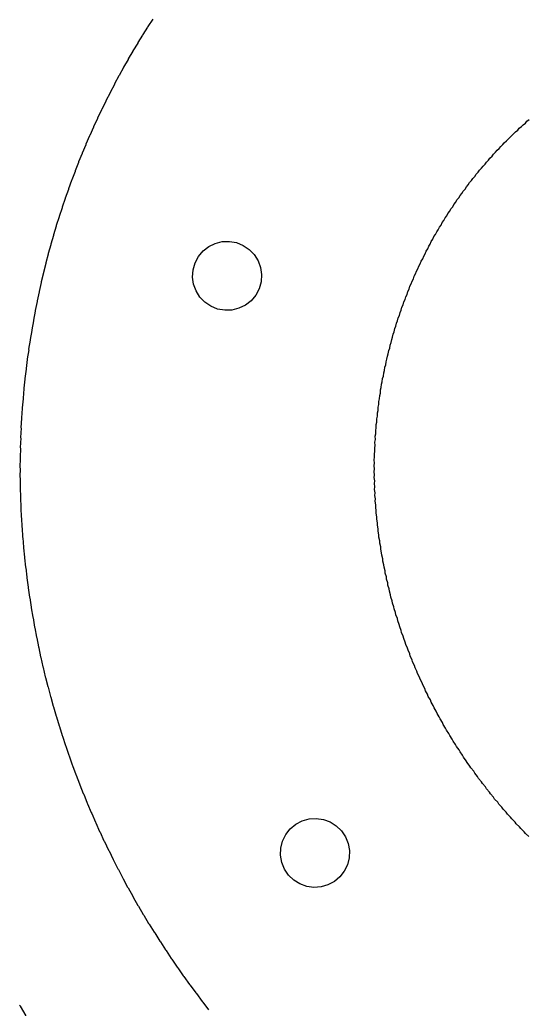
# Model space of a CAD drawing. Header units: metres. Extents: x -192 to 96, y -75 to 83.
# Drawn here: x 46.42 to 56.34, y -12.13 to 7.21 of the extents above; entities that cross this region are included whole.
import ezdxf

# ---------------------------------------------------------------- set-up
doc = ezdxf.new("R2010")
doc.units = ezdxf.units.M

msp = doc.modelspace()

# ---------------------------------------------------------------- linework, layer by layer
for p, q in [((49.0167, 7.22762), (48.9199, 7.08046)), ((48.917, 7.07274), (48.8219, 6.92436)), ((48.9199, 7.08046), (48.917, 7.07274)), ((48.819, 6.91652), (48.7256, 6.76695)), ((48.8219, 6.92436), (48.819, 6.91652)), ((48.6283, 6.60013), (48.5382, 6.44826)), ((48.631, 6.60828), (48.6283, 6.60013)), ((48.7228, 6.75897), (48.631, 6.60828)), ((48.7256, 6.76695), (48.7228, 6.75897)), ((48.5355, 6.43999), (48.4472, 6.28699)), ((48.5382, 6.44826), (48.5355, 6.43999)), ((48.4446, 6.27859), (48.358, 6.12448)), ((48.4472, 6.28699), (48.4446, 6.27859)), ((48.3554, 6.11595), (48.2706, 5.96072)), ((48.358, 6.12448), (48.3554, 6.11595)), ((48.2681, 5.95207), (48.185, 5.79584)), ((48.2706, 5.96072), (48.2681, 5.95207)), ((48.0989, 5.62074), (48.0194, 5.4624)), ((48.1013, 5.62965), (48.0989, 5.62074)), ((48.1826, 5.787), (48.1013, 5.62965)), ((48.185, 5.79584), (48.1826, 5.787)), ((48.0171, 5.45331), (47.9394, 5.29393)), ((48.0194, 5.4624), (48.0171, 5.45331)), ((47.9372, 5.28474), (47.8613, 5.12437)), ((47.9394, 5.29393), (47.9372, 5.28474)), ((56.3031, 5.19582), (56.3332, 5.2292)), ((56.3332, 5.2292), (56.3791, 5.26257)), ((47.8592, 5.11505), (47.7851, 4.95369)), ((47.8613, 5.12437), (47.8592, 5.11505)), ((56.1087, 5.02441), (56.1531, 5.05913)), ((56.1531, 5.05913), (56.1829, 5.09373)), ((56.1829, 5.09373), (56.2278, 5.12802)), ((56.2278, 5.12802), (56.2577, 5.16199)), ((56.2577, 5.16199), (56.3031, 5.19582)), ((47.7831, 4.94426), (47.7108, 4.78195)), ((47.7851, 4.95369), (47.7831, 4.94426)), ((55.8904, 4.81029), (55.9334, 4.84633)), ((55.9334, 4.84633), (55.9625, 4.88269)), ((55.9625, 4.88269), (56.0059, 4.91827)), ((56.0059, 4.91827), (56.0352, 4.95407)), ((56.0352, 4.95407), (56.0792, 4.98926)), ((56.0792, 4.98926), (56.1087, 5.02441)), ((47.7089, 4.7724), (47.6385, 4.60918)), ((47.7108, 4.78195), (47.7089, 4.7724)), ((55.7202, 4.62427), (55.7486, 4.66245)), ((55.7486, 4.66245), (55.7905, 4.69928)), ((55.7905, 4.69928), (55.8191, 4.73688)), ((55.8191, 4.73688), (55.8615, 4.77333)), ((55.8615, 4.77333), (55.8904, 4.81029)), ((47.6367, 4.59947), (47.5682, 4.43536)), ((47.6385, 4.60918), (47.6367, 4.59947)), ((55.5415, 4.43318), (55.5818, 4.47122)), ((55.5818, 4.47122), (55.6098, 4.5106)), ((55.6098, 4.5106), (55.6506, 4.54826)), ((55.6506, 4.54826), (55.6788, 4.58702)), ((55.6788, 4.58702), (55.7202, 4.62427)), ((47.4997, 4.26047), (47.4981, 4.25053)), ((47.5664, 4.42551), (47.4997, 4.26047)), ((47.5682, 4.43536), (47.5664, 4.42551)), ((55.3804, 4.2343), (55.4075, 4.27545)), ((55.4075, 4.27545), (55.4467, 4.31425)), ((55.4467, 4.31425), (55.4741, 4.3548)), ((55.4741, 4.3548), (55.5139, 4.39322)), ((55.5139, 4.39322), (55.5415, 4.43318)), ((47.4318, 4.07455), (47.3689, 3.90781)), ((47.4333, 4.08469), (47.4318, 4.07455)), ((47.4981, 4.25053), (47.4333, 4.08469)), ((55.2127, 4.03163), (55.2503, 4.0715)), ((55.2503, 4.0715), (55.2768, 4.11385)), ((55.2768, 4.11385), (55.3149, 4.15338)), ((55.3149, 4.15338), (55.3417, 4.19513)), ((55.3417, 4.19513), (55.3804, 4.2343)), ((47.3675, 3.89763), (47.3065, 3.73013)), ((47.3689, 3.90781), (47.3675, 3.89763)), ((55.0871, 3.86441), (55.1237, 3.90498)), ((55.1237, 3.90498), (55.1495, 3.94849)), ((55.1495, 3.94849), (55.1866, 3.98875)), ((55.1866, 3.98875), (55.2127, 4.03163)), ((47.3052, 3.71974), (47.2461, 3.55141)), ((47.3065, 3.73013), (47.3052, 3.71974)), ((54.9404, 3.64822), (54.9652, 3.69351)), ((54.9652, 3.69351), (55.0006, 3.73474)), ((55.0006, 3.73474), (55.0257, 3.7794)), ((55.0257, 3.7794), (55.0617, 3.82028)), ((55.0617, 3.82028), (55.0871, 3.86441)), ((47.2449, 3.54094), (47.1877, 3.37178)), ((47.2461, 3.55141), (47.2449, 3.54094)), ((54.8229, 3.4726), (54.8469, 3.51903)), ((54.8469, 3.51903), (54.8812, 3.5609)), ((54.8812, 3.5609), (54.9056, 3.6067)), ((54.9056, 3.6067), (54.9404, 3.64822)), ((47.1866, 3.36124), (47.1314, 3.19139)), ((47.1877, 3.37178), (47.1866, 3.36124)), ((54.6767, 3.25073), (54.7093, 3.2935)), ((54.7093, 3.2935), (54.7325, 3.34102)), ((54.7325, 3.34102), (54.7656, 3.38344)), ((54.7656, 3.38344), (54.7892, 3.43045)), ((54.7892, 3.43045), (54.8229, 3.4726)), ((47.1304, 3.18065), (47.0772, 3.01001)), ((47.1314, 3.19139), (47.1304, 3.18065)), ((54.568, 3.06763), (54.5995, 3.11096)), ((54.5995, 3.11096), (54.6219, 3.15959)), ((54.6219, 3.15959), (54.6539, 3.20258)), ((54.6539, 3.20258), (54.6767, 3.25073)), ((47.0763, 2.99922), (47.025, 2.82787)), ((47.0772, 3.01001), (47.0763, 2.99922)), ((54.4635, 2.88121), (54.4937, 2.92499)), ((54.4937, 2.92499), (54.5152, 2.97482)), ((54.5152, 2.97482), (54.5461, 3.01836)), ((54.5461, 3.01836), (54.568, 3.06763)), ((47.0242, 2.81696), (46.9749, 2.64496)), ((47.025, 2.82787), (47.0242, 2.81696)), ((50.0022, 2.69473), (50.1134, 2.78162)), ((50.1134, 2.78162), (50.2402, 2.84348)), ((50.2402, 2.84348), (50.3771, 2.87761)), ((50.3771, 2.87761), (50.5181, 2.88254)), ((50.5181, 2.88254), (50.6571, 2.85803)), ((50.6571, 2.85803), (50.788, 2.80518)), ((50.788, 2.80518), (50.905, 2.72626)), ((50.905, 2.72626), (51.003, 2.62476)), ((54.363, 2.69159), (54.3922, 2.73587)), ((54.3922, 2.73587), (54.4127, 2.78679)), ((54.4127, 2.78679), (54.4424, 2.83086)), ((54.4424, 2.83086), (54.4635, 2.88121)), ((46.9743, 2.63388), (46.9269, 2.46124)), ((46.9749, 2.64496), (46.9743, 2.63388)), ((49.8452, 2.46204), (49.9115, 2.58664)), ((49.9115, 2.58664), (50.0022, 2.69473)), ((51.003, 2.62476), (51.0777, 2.50508)), ((54.2668, 2.49884), (54.2947, 2.54358)), ((54.2947, 2.54358), (54.3144, 2.5956)), ((54.3144, 2.5956), (54.3429, 2.64015)), ((54.3429, 2.64015), (54.363, 2.69159)), ((46.9264, 2.45003), (46.881, 2.2767)), ((46.9269, 2.46124), (46.9264, 2.45003)), ((49.7965, 2.18562), (49.8063, 2.3264)), ((49.8063, 2.3264), (49.8452, 2.46204)), ((51.0777, 2.50508), (51.126, 2.37248)), ((51.126, 2.37248), (51.1457, 2.23274)), ((54.1749, 2.30307), (54.2017, 2.34828)), ((54.2017, 2.34828), (54.2203, 2.40134)), ((54.2203, 2.40134), (54.2477, 2.44629)), ((54.2477, 2.44629), (54.2668, 2.49884)), ((46.8806, 2.26543), (46.8373, 2.09143)), ((46.881, 2.2767), (46.8806, 2.26543)), ((49.8161, 2.04588), (49.7965, 2.18562)), ((51.1457, 2.23274), (51.1358, 2.09196)), ((54.0874, 2.10439), (54.113, 2.14996)), ((54.113, 2.14996), (54.1306, 2.20409)), ((54.1306, 2.20409), (54.1568, 2.24948)), ((54.1568, 2.24948), (54.1749, 2.30307)), ((46.837, 2.08008), (46.7956, 1.90552)), ((46.8373, 2.09143), (46.837, 2.08008)), ((49.8644, 1.91328), (49.8161, 2.04588)), ((51.0969, 1.95633), (51.0307, 1.83173)), ((51.1358, 2.09196), (51.0969, 1.95633)), ((54.0043, 1.90285), (54.0287, 1.94876)), ((54.0287, 1.94876), (54.0453, 2.00397)), ((54.0453, 2.00397), (54.0703, 2.04974)), ((54.0703, 2.04974), (54.0874, 2.10439)), ((46.7955, 1.89403), (46.7561, 1.71892)), ((46.7956, 1.90552), (46.7955, 1.89403)), ((49.9392, 1.79361), (49.8644, 1.91328)), ((50.0372, 1.69211), (49.9392, 1.79361)), ((51.0307, 1.83173), (50.94, 1.72363)), ((53.9259, 1.69859), (53.9491, 1.74489)), ((53.9491, 1.74489), (53.9645, 1.80106)), ((53.9645, 1.80106), (53.9884, 1.84721)), ((53.9884, 1.84721), (54.0043, 1.90285)), ((46.7561, 1.70729), (46.7188, 1.53165)), ((46.7561, 1.71892), (46.7561, 1.70729)), ((50.1542, 1.61319), (50.0372, 1.69211)), ((50.285, 1.56033), (50.1542, 1.61319)), ((50.424, 1.53583), (50.285, 1.56033)), ((50.7019, 1.57489), (50.565, 1.54076)), ((50.8288, 1.63675), (50.7019, 1.57489)), ((50.94, 1.72363), (50.8288, 1.63675)), ((53.8741, 1.53831), (53.8884, 1.59547)), ((53.8884, 1.59547), (53.911, 1.64194)), ((53.911, 1.64194), (53.9259, 1.69859)), ((46.7189, 1.5199), (46.6836, 1.34373)), ((46.7188, 1.53165), (46.7189, 1.5199)), ((50.565, 1.54076), (50.424, 1.53583)), ((53.8039, 1.32918), (53.8169, 1.38733)), ((53.8169, 1.38733), (53.8384, 1.43407)), ((53.8384, 1.43407), (53.8521, 1.49171)), ((53.8521, 1.49171), (53.8741, 1.53831)), ((46.6839, 1.33186), (46.6506, 1.15515)), ((46.6836, 1.34373), (46.6839, 1.33186)), ((53.7384, 1.11763), (53.7503, 1.17671)), ((53.7503, 1.17671), (53.7706, 1.22377)), ((53.7706, 1.22377), (53.783, 1.28232)), ((53.783, 1.28232), (53.8039, 1.32918)), ((46.651, 1.14322), (46.6198, 0.966034)), ((46.6506, 1.15515), (46.651, 1.14322)), ((53.6884, 0.963745), (53.7075, 1.011)), ((53.7075, 1.011), (53.7188, 1.07053)), ((53.7188, 1.07053), (53.7384, 1.11763)), ((46.6204, 0.953995), (46.5912, 0.776367)), ((46.5912, 0.776367), (46.5919, 0.764221)), ((46.6198, 0.966034), (46.6204, 0.953995)), ((53.6315, 0.748535), (53.6494, 0.79599)), ((53.6494, 0.79599), (53.6594, 0.856415)), ((53.6594, 0.856415), (53.6779, 0.903763)), ((53.6779, 0.903763), (53.6884, 0.963745)), ((46.5919, 0.764221), (46.5647, 0.586136)), ((46.5647, 0.586136), (46.5656, 0.573898)), ((53.5963, 0.578827), (53.605, 0.640137)), ((53.605, 0.640137), (53.6223, 0.687668)), ((53.6223, 0.687668), (53.6315, 0.748535)), ((46.5656, 0.573898), (46.5405, 0.395401)), ((46.5405, 0.395401), (46.5415, 0.383072)), ((53.5483, 0.359573), (53.5556, 0.421783)), ((53.5556, 0.421783), (53.5717, 0.469513)), ((53.5717, 0.469513), (53.5796, 0.531204)), ((53.5796, 0.531204), (53.5963, 0.578827)), ((46.5415, 0.383072), (46.5185, 0.204163)), ((46.5185, 0.204163), (46.5196, 0.191757)), ((53.5054, 0.138519), (53.5113, 0.201477)), ((53.5113, 0.201477), (53.5262, 0.249344)), ((53.5262, 0.249344), (53.5328, 0.311859)), ((53.5328, 0.311859), (53.5483, 0.359573)), ((46.5, 0), (46.4811, -0.17955)), ((46.5196, 0.191757), (46.4987, 0.012512)), ((46.4987, 0.012512), (46.5, 0)), ((53.4722, -0.02066), (53.4859, 0.027222)), ((53.4859, 0.027222), (53.4911, 0.090622)), ((53.4911, 0.090622), (53.5054, 0.138519)), ((46.4826, -0.192184), (46.4658, -0.37207)), ((46.4811, -0.17955), (46.4826, -0.192184)), ((53.4508, -0.196518), (53.4545, -0.13237)), ((53.4545, -0.13237), (53.4677, -0.084351)), ((53.4677, -0.084351), (53.4722, -0.02066)), ((46.4675, -0.384796), (46.4527, -0.564972)), ((46.4658, -0.37207), (46.4675, -0.384796)), ((53.421, -0.421875), (53.4232, -0.35704)), ((53.4232, -0.35704), (53.4352, -0.30899)), ((53.4352, -0.30899), (53.4382, -0.244507)), ((53.4382, -0.244507), (53.4508, -0.196518)), ((46.4545, -0.577774), (46.4419, -0.758255)), ((46.4527, -0.564972), (46.4545, -0.577774)), ((53.3973, -0.583221), (53.4081, -0.535187)), ((53.4081, -0.535187), (53.4096, -0.46994)), ((53.4096, -0.46994), (53.421, -0.421875)), ((46.4439, -0.771103), (46.4333, -0.951797)), ((46.4419, -0.758255), (46.4439, -0.771103)), ((53.3767, -0.810806), (53.3863, -0.762772)), ((53.3863, -0.696854), (53.3965, -0.648758)), ((53.3863, -0.762772), (53.3863, -0.696854)), ((53.3965, -0.648758), (53.3973, -0.583221)), ((46.4355, -0.964767), (46.4271, -1.14565)), ((46.4333, -0.951797), (46.4355, -0.964767)), ((53.3684, -0.925095), (53.3774, -0.877014)), ((53.3699, -0.991608), (53.3684, -0.925095)), ((53.3774, -0.877014), (53.3767, -0.810806)), ((46.4294, -1.15872), (46.423, -1.33984)), ((46.4271, -1.14565), (46.4294, -1.15872)), ((53.3559, -1.15454), (53.3638, -1.10652)), ((53.359, -1.22173), (53.3559, -1.15454)), ((53.3615, -1.03967), (53.3699, -0.991608)), ((53.3638, -1.10652), (53.3615, -1.03967)), ((46.4255, -1.35295), (46.4213, -1.53424)), ((46.423, -1.33984), (46.4255, -1.35295)), ((53.3489, -1.38507), (53.3557, -1.33713)), ((53.3517, -1.26967), (53.359, -1.22173)), ((53.3557, -1.33713), (53.3517, -1.26967)), ((46.4213, -1.53424), (46.4239, -1.54744)), ((53.3475, -1.50069), (53.3536, -1.45277)), ((53.353, -1.56866), (53.3475, -1.50069)), ((53.3536, -1.45277), (53.3489, -1.38507)), ((46.4239, -1.54744), (46.4218, -1.7289)), ((46.4218, -1.7289), (46.4246, -1.74213)), ((53.3474, -1.61653), (53.353, -1.56866)), ((53.3538, -1.68478), (53.3474, -1.61653)), ((53.3488, -1.73259), (53.3538, -1.68478)), ((53.356, -1.8011), (53.3488, -1.73259)), ((46.4246, -1.74213), (46.4246, -1.92365)), ((46.4246, -1.92365), (46.4276, -1.93703)), ((53.3515, -1.84883), (53.356, -1.8011)), ((53.3596, -1.9176), (53.3515, -1.84883)), ((53.3557, -1.96524), (53.3596, -1.9176)), ((46.4276, -1.93703), (46.4297, -2.11865)), ((46.4297, -2.11865), (46.4329, -2.13208)), ((53.3645, -2.03424), (53.3557, -1.96524)), ((53.3612, -2.0818), (53.3645, -2.03424)), ((53.3709, -2.151), (53.3612, -2.0818)), ((46.4329, -2.13208), (46.4372, -2.31381)), ((46.4372, -2.31381), (46.4405, -2.32727)), ((53.3682, -2.1985), (53.3709, -2.151)), ((53.3788, -2.26793), (53.3682, -2.1985)), ((53.3766, -2.31531), (53.3788, -2.26793)), ((53.388, -2.38487), (53.3766, -2.31531)), ((46.4405, -2.32727), (46.4469, -2.50899)), ((46.4469, -2.50899), (46.4504, -2.52258)), ((53.3863, -2.43224), (53.388, -2.38487)), ((53.3987, -2.50206), (53.3863, -2.43224)), ((53.3976, -2.54924), (53.3987, -2.50206)), ((46.4504, -2.52258), (46.4589, -2.70438)), ((46.4589, -2.70438), (46.4626, -2.71797)), ((53.4107, -2.61922), (53.3976, -2.54924)), ((53.4102, -2.66631), (53.4107, -2.61922)), ((53.4242, -2.73643), (53.4102, -2.66631)), ((46.4626, -2.71797), (46.4732, -2.89973)), ((46.4732, -2.89973), (46.4771, -2.91342)), ((53.4242, -2.78343), (53.4242, -2.73643)), ((53.4392, -2.85373), (53.4242, -2.78343)), ((53.4397, -2.90059), (53.4392, -2.85373)), ((53.4556, -2.97104), (53.4397, -2.90059)), ((46.4771, -2.91342), (46.4898, -3.09517)), ((53.4566, -3.01776), (53.4556, -2.97104)), ((53.4734, -3.08835), (53.4566, -3.01776)), ((53.475, -3.13492), (53.4734, -3.08835)), ((46.4898, -3.09517), (46.4939, -3.1089)), ((46.4939, -3.1089), (46.5088, -3.29059)), ((53.4926, -3.20569), (53.475, -3.13492)), ((53.4948, -3.25208), (53.4926, -3.20569)), ((53.5133, -3.32288), (53.4948, -3.25208)), ((46.5088, -3.29059), (46.5131, -3.30438)), ((46.5131, -3.30438), (46.53, -3.48598)), ((53.516, -3.36919), (53.5133, -3.32288)), ((53.5355, -3.44012), (53.516, -3.36919)), ((53.5387, -3.48624), (53.5355, -3.44012)), ((46.53, -3.48598), (46.5345, -3.49983)), ((46.5345, -3.49983), (46.5536, -3.6814)), ((53.5591, -3.55728), (53.5387, -3.48624)), ((53.5628, -3.60323), (53.5591, -3.55728)), ((53.5841, -3.6743), (53.5628, -3.60323)), ((53.5884, -3.72012), (53.5841, -3.6743)), ((46.5536, -3.6814), (46.5583, -3.69524)), ((46.5583, -3.69524), (46.5795, -3.87663)), ((53.6106, -3.79124), (53.5884, -3.72012)), ((53.6154, -3.83691), (53.6106, -3.79124)), ((53.6385, -3.90816), (53.6154, -3.83691)), ((46.5795, -3.87663), (46.5844, -3.89056)), ((46.5844, -3.89056), (46.6077, -4.07181)), ((53.6438, -3.95357), (53.6385, -3.90816)), ((53.6679, -4.02481), (53.6438, -3.95357)), ((53.6737, -4.07008), (53.6679, -4.02481)), ((46.6077, -4.07181), (46.6128, -4.08578)), ((46.6128, -4.08578), (46.6382, -4.26686)), ((53.6987, -4.14136), (53.6737, -4.07008)), ((53.7051, -4.18645), (53.6987, -4.14136)), ((53.731, -4.25775), (53.7051, -4.18645)), ((46.6382, -4.26686), (46.6435, -4.28087)), ((46.6435, -4.28087), (46.6711, -4.46176)), ((53.7379, -4.30263), (53.731, -4.25775)), ((53.7648, -4.37395), (53.7379, -4.30263)), ((53.7721, -4.41859), (53.7648, -4.37395)), ((53.8, -4.48991), (53.7721, -4.41859)), ((46.6711, -4.46176), (46.6766, -4.47578)), ((46.6766, -4.47578), (46.7063, -4.65642)), ((53.8078, -4.53436), (53.8, -4.48991)), ((53.8366, -4.60561), (53.8078, -4.53436)), ((53.8449, -4.6499), (53.8366, -4.60561)), ((46.7063, -4.65642), (46.712, -4.67052)), ((46.712, -4.67052), (46.7438, -4.85091)), ((53.8747, -4.72118), (53.8449, -4.6499)), ((53.8835, -4.76518), (53.8747, -4.72118)), ((53.9142, -4.8364), (53.8835, -4.76518)), ((46.7438, -4.85091), (46.7497, -4.86502)), ((46.7497, -4.86502), (46.7836, -5.04517)), ((53.9235, -4.88019), (53.9142, -4.8364)), ((53.9552, -4.95131), (53.9235, -4.88019)), ((53.965, -4.9949), (53.9552, -4.95131)), ((53.9976, -5.06595), (53.965, -4.9949)), ((46.7836, -5.04517), (46.7897, -5.0593)), ((46.7897, -5.0593), (46.8257, -5.23909)), ((54.0079, -5.10933), (53.9976, -5.06595)), ((54.0415, -5.18031), (54.0079, -5.10933)), ((54.0523, -5.22342), (54.0415, -5.18031)), ((46.8257, -5.23909), (46.832, -5.25328)), ((46.832, -5.25328), (46.8702, -5.43277)), ((54.0868, -5.2943), (54.0523, -5.22342)), ((54.0981, -5.33717), (54.0868, -5.2943)), ((54.1336, -5.40793), (54.0981, -5.33717)), ((54.1453, -5.45056), (54.1336, -5.40793)), ((46.8702, -5.43277), (46.8767, -5.44698)), ((46.8767, -5.44698), (46.917, -5.62608)), ((54.1818, -5.52126), (54.1453, -5.45056)), ((54.194, -5.56357), (54.1818, -5.52126)), ((54.2314, -5.63406), (54.194, -5.56357)), ((46.917, -5.62608), (46.9237, -5.64034)), ((46.9237, -5.64034), (46.9661, -5.81914)), ((54.244, -5.67619), (54.2314, -5.63406)), ((54.2825, -5.74657), (54.244, -5.67619)), ((54.2956, -5.78839), (54.2825, -5.74657)), ((54.335, -5.85861), (54.2956, -5.78839)), ((46.9661, -5.81914), (46.973, -5.83334)), ((46.973, -5.83334), (47.0175, -6.01169)), ((54.3485, -5.90016), (54.335, -5.85861)), ((54.389, -5.9702), (54.3485, -5.90016)), ((54.4029, -6.01149), (54.389, -5.9702)), ((47.0175, -6.01169), (47.0247, -6.02596)), ((47.0247, -6.02596), (47.0712, -6.20389)), ((54.4443, -6.08131), (54.4029, -6.01149)), ((54.4587, -6.12234), (54.4443, -6.08131)), ((54.5011, -6.19197), (54.4587, -6.12234)), ((47.0712, -6.20389), (47.0786, -6.21815)), ((47.0786, -6.21815), (47.1273, -6.39566)), ((54.5159, -6.23271), (54.5011, -6.19197)), ((54.5593, -6.30209), (54.5159, -6.23271)), ((54.5746, -6.34258), (54.5593, -6.30209)), ((54.6189, -6.41177), (54.5746, -6.34258)), ((47.1273, -6.39566), (47.1349, -6.40993)), ((47.1349, -6.40993), (47.1856, -6.58691)), ((54.6346, -6.4519), (54.6189, -6.41177)), ((54.68, -6.52089), (54.6346, -6.4519)), ((54.6961, -6.56071), (54.68, -6.52089)), ((54.7424, -6.62941), (54.6961, -6.56071)), ((47.1856, -6.58691), (47.1934, -6.60123)), ((47.1934, -6.60123), (47.2463, -6.77774)), ((54.7589, -6.66895), (54.7424, -6.62941)), ((54.8062, -6.73735), (54.7589, -6.66895)), ((54.8232, -6.77661), (54.8062, -6.73735)), ((47.2463, -6.77774), (47.2543, -6.79202)), ((47.2543, -6.79202), (47.3092, -6.96803)), ((54.8715, -6.84476), (54.8232, -6.77661)), ((54.8888, -6.88368), (54.8715, -6.84476)), ((54.9381, -6.95155), (54.8888, -6.88368)), ((54.9558, -6.99014), (54.9381, -6.95155)), ((47.3092, -6.96803), (47.3175, -6.9823)), ((47.3175, -6.9823), (47.3745, -7.15775)), ((55.0061, -7.05766), (54.9558, -6.99014)), ((55.0242, -7.09598), (55.0061, -7.05766)), ((55.0755, -7.16316), (55.0242, -7.09598)), ((47.3745, -7.15775), (47.3829, -7.17203)), ((47.3829, -7.17203), (47.442, -7.34692)), ((47.442, -7.34692), (47.4507, -7.36118)), ((55.094, -7.20117), (55.0755, -7.16316)), ((55.1463, -7.26807), (55.094, -7.20117)), ((55.1652, -7.30568), (55.1463, -7.26807)), ((55.2184, -7.37219), (55.1652, -7.30568)), ((47.4507, -7.36118), (47.5119, -7.53542)), ((47.5119, -7.53542), (47.5208, -7.54971)), ((55.2377, -7.40952), (55.2184, -7.37219)), ((55.2919, -7.47571), (55.2377, -7.40952)), ((55.3116, -7.51265), (55.2919, -7.47571)), ((55.3667, -7.57841), (55.3116, -7.51265)), ((47.5208, -7.54971), (47.584, -7.72339)), ((47.584, -7.72339), (47.5931, -7.73763)), ((55.3868, -7.61508), (55.3667, -7.57841)), ((55.443, -7.68048), (55.3868, -7.61508)), ((55.4634, -7.71675), (55.443, -7.68048)), ((55.5205, -7.78169), (55.4634, -7.71675)), ((47.5931, -7.73763), (47.6584, -7.91066)), ((47.6584, -7.91066), (47.6677, -7.92487)), ((47.6677, -7.92487), (47.735, -8.09721)), ((55.5413, -7.81769), (55.5205, -7.78169)), ((55.5994, -7.88225), (55.5413, -7.81769)), ((55.6205, -7.91785), (55.5994, -7.88225)), ((55.6796, -7.98193), (55.6205, -7.91785)), ((47.735, -8.09721), (47.7446, -8.11142)), ((47.7446, -8.11142), (47.814, -8.28308)), ((55.701, -8.01723), (55.6796, -7.98193)), ((55.7611, -8.08092), (55.701, -8.01723)), ((55.7829, -8.11578), (55.7611, -8.08092)), ((55.8439, -8.17897), (55.7829, -8.11578)), ((47.814, -8.28308), (47.8238, -8.29726)), ((47.8238, -8.29726), (47.8952, -8.46814)), ((55.8661, -8.21353), (55.8439, -8.17897)), ((55.9281, -8.27629), (55.8661, -8.21353)), ((55.9506, -8.31044), (55.9281, -8.27629)), ((56.0135, -8.37267), (55.9506, -8.31044)), ((47.8952, -8.46814), (47.9052, -8.48235)), ((47.9052, -8.48235), (47.9786, -8.65253)), ((51.8128, -8.51083), (51.9374, -8.4446)), ((51.9374, -8.4446), (52.0731, -8.4057)), ((52.0731, -8.4057), (52.2138, -8.39584)), ((52.2138, -8.39584), (52.3536, -8.4155)), ((52.3536, -8.4155), (52.4862, -8.46376)), ((52.4862, -8.46376), (52.6058, -8.53853)), ((56.0364, -8.40649), (56.0135, -8.37267)), ((56.1003, -8.4682), (56.0364, -8.40649)), ((56.1234, -8.50168), (56.1003, -8.4682)), ((56.1883, -8.56291), (56.1234, -8.50168)), ((47.9786, -8.65253), (47.9889, -8.66666)), ((47.9889, -8.66666), (48.0643, -8.83606)), ((51.6178, -8.71274), (51.7047, -8.60155)), ((51.7047, -8.60155), (51.8128, -8.51083)), ((52.6058, -8.53853), (52.7074, -8.63655)), ((52.7074, -8.63655), (52.7863, -8.75354)), ((56.2117, -8.59596), (56.1883, -8.56291)), ((56.2775, -8.65662), (56.2117, -8.59596)), ((56.3013, -8.68935), (56.2775, -8.65662)), ((56.3681, -8.74948), (56.3013, -8.68935)), ((48.0643, -8.83606), (48.0748, -8.85017)), ((48.0748, -8.85017), (48.1523, -9.01881)), ((51.5218, -8.9765), (51.556, -8.83957)), ((51.556, -8.83957), (51.6178, -8.71274)), ((52.7863, -8.75354), (52.8391, -8.88438)), ((52.8391, -8.88438), (52.8636, -9.02336)), ((48.1523, -9.01881), (48.163, -9.03287)), ((48.163, -9.03287), (48.2425, -9.20073)), ((51.5169, -9.11752), (51.5218, -8.9765)), ((52.8636, -9.02336), (52.8587, -9.16438)), ((48.2425, -9.20073), (48.2534, -9.21471)), ((48.2534, -9.21471), (48.3348, -9.38161)), ((51.5414, -9.2565), (51.5169, -9.11752)), ((51.5943, -9.38733), (51.5414, -9.2565)), ((52.8587, -9.16438), (52.8246, -9.3013)), ((48.3348, -9.38161), (48.346, -9.39565)), ((48.346, -9.39565), (48.4295, -9.56178)), ((51.6732, -9.50432), (51.5943, -9.38733)), ((52.7627, -9.42813), (52.6758, -9.53934)), ((52.8246, -9.3013), (52.7627, -9.42813)), ((48.4295, -9.56178), (48.4409, -9.5757)), ((48.4409, -9.5757), (48.5263, -9.74097)), ((51.7747, -9.60234), (51.6732, -9.50432)), ((51.8944, -9.67712), (51.7747, -9.60234)), ((52.5677, -9.63004), (52.4431, -9.69629)), ((52.6758, -9.53934), (52.5677, -9.63004)), ((48.5263, -9.74097), (48.5379, -9.75481)), ((48.5379, -9.75481), (48.6253, -9.9191)), ((52.027, -9.72539), (51.8944, -9.67712)), ((52.1667, -9.74503), (52.027, -9.72539)), ((52.3075, -9.73518), (52.1667, -9.74503)), ((52.4431, -9.69629), (52.3075, -9.73518)), ((48.6253, -9.9191), (48.6372, -9.93295)), ((48.6372, -9.93295), (48.7265, -10.0963)), ((48.7265, -10.0963), (48.7386, -10.1101)), ((48.7386, -10.1101), (48.8299, -10.2725)), ((48.8299, -10.2725), (48.8422, -10.2862)), ((48.8422, -10.2862), (48.9354, -10.4477)), ((48.9354, -10.4477), (48.948, -10.4613)), ((48.948, -10.4613), (49.0432, -10.6218)), ((49.0432, -10.6218), (49.0559, -10.6353)), ((49.0559, -10.6353), (49.153, -10.7947)), ((49.153, -10.7947), (49.166, -10.8083)), ((49.166, -10.8083), (49.265, -10.9667)), ((49.265, -10.9667), (49.2783, -10.9801)), ((49.2783, -10.9801), (49.3792, -11.1374)), ((49.3792, -11.1374), (49.3926, -11.1507)), ((49.3926, -11.1507), (49.4954, -11.3069)), ((49.4954, -11.3069), (49.5091, -11.3202)), ((49.5091, -11.3202), (49.6137, -11.4753)), ((49.6137, -11.4753), (49.6277, -11.4885)), ((49.6277, -11.4885), (49.7342, -11.6424)), ((49.7342, -11.6424), (49.7484, -11.6555)), ((49.7484, -11.6555), (49.8567, -11.8083)), ((49.8567, -11.8083), (49.8711, -11.8213)), ((49.8711, -11.8213), (49.9813, -11.9729)), ((49.9813, -11.9729), (49.9959, -11.9858)), ((49.9959, -11.9858), (50.1079, -12.1362)), ((46.4326, -12.069), (46.4152, -12.0496)), ((46.5416, -12.2528), (46.4326, -12.069))]:
    msp.add_line(p, q)

doc.saveas('drawing.dxf')
